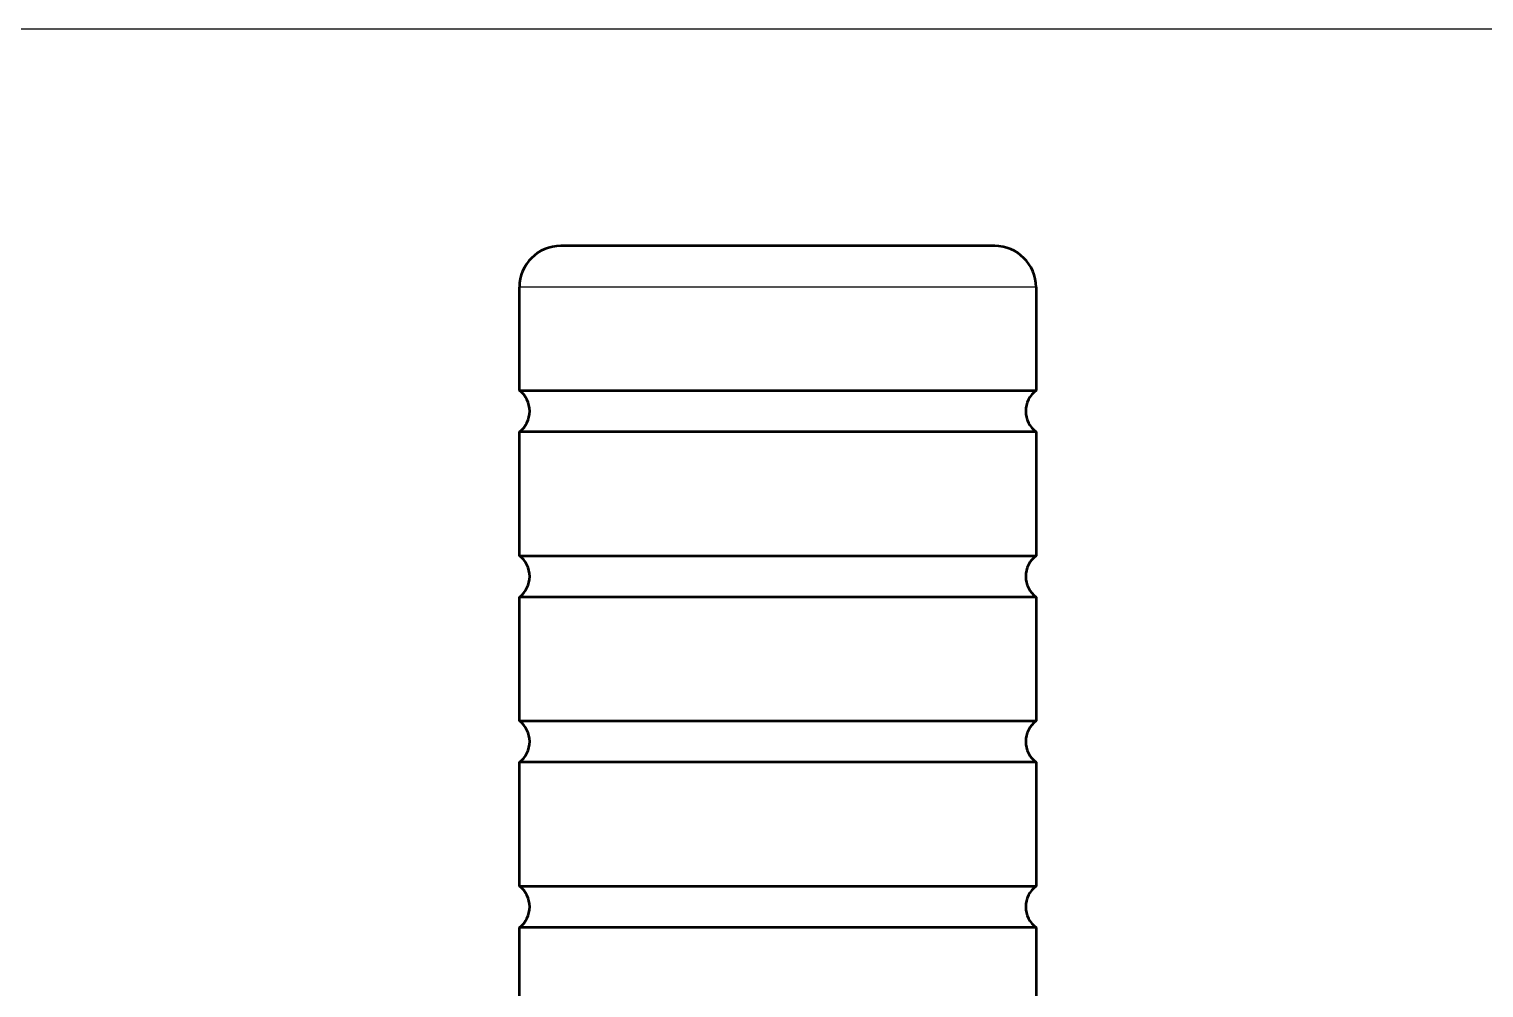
# Model space of a CAD drawing. Header units: millimetres. Extents: x 7017 to 8664, y 4331 to 5546.
# Drawn here: x 7771.1 to 7841.5, y 4684.3 to 4730.7 of the extents above; entities that cross this region are included whole.
import ezdxf

# ---------------------------------------------------------------- set-up
doc = ezdxf.new("R2010")
doc.units = ezdxf.units.MM
doc.linetypes.add('DASHED2', pattern=[0])
for name, color, linetype in [('LP', 8, 'Continuous'), ('msm_DashLine', 8, 'DASHED2'), ('UP', 12, 'Continuous')]:
    doc.layers.add(name, color=color, linetype=linetype)
doc.layers.add('msm_OutLine', color=7, linetype='Continuous', lineweight=50)
doc.layers.add('msm_ThinLine', color=7, linetype='Continuous', lineweight=15)

# ---------------------------------------------------------------- blocks, each defined once
blk = doc.blocks.new('A$C341205500')
at = {"layer": 'msm_DashLine'}
for p, q in [((28.49997656628329, 94.00001023713685), (3.499976566283294, 94.00001023713685)), ((28.49997656628329, 89.00001023713685), (3.499976566283294, 89.00001023713685)), ((3.499976566283294, 87.00001023713685), (28.49997656628329, 87.00001023713685)), ((28.49997656628329, 81.00001023713685), (3.499976566283294, 81.00001023713685)), ((3.499976566283294, 79.00001023713685), (28.49997656628329, 79.00001023713685)), ((28.49997656628329, 73.00001023713685), (3.499976566283294, 73.00001023713685)), ((3.499976566283294, 71.00001023713685), (28.49997656628329, 71.00001023713685)), ((28.49997656628329, 65.00001023713685), (3.499976566283294, 65.00001023713685)), ((3.499976566283294, 63.00001023713685), (28.49997656628329, 63.00001023713685)), ((28.49997656628329, 57.00001023713685), (3.499976566283294, 57.00001023713685)), ((3.499976566283294, 55.00001023713685), (28.49997656628329, 55.00001023713685)), ((28.49997656628329, 49.00001023713685), (3.499976566283294, 49.00001023713685)), ((3.499976566283294, 47.00001023713685), (28.49997656628329, 47.00001023713685)), ((15.99997691236058, 23.96300135219008), (12.59997649475918, 22.00001019584124)), ((19.39997663781105, 22.00001019584124), (15.99997622020601, 23.96300135219008)), ((12.59997656628548, 22.00001023713685), (19.39997656628475, 22.00001023713685)), ((12.59997656628548, 22.00001023713685), (12.59997656628548, 20.50001023713685)), ((19.39997656628475, 22.00001023713685), (12.59997656628548, 22.00001023713685)), ((19.39997656628475, 20.50001023713685), (19.39997656628475, 22.00001023713685)), ((12.59997651000231, 20.50001019023512), (11.99997656628329, 20.00001023713685)), ((12.59997656628548, 20.50001023713685), (19.39997656628475, 20.50001023713685)), ((19.39997656628475, 20.50001023713685), (12.59997656628548, 20.50001023713685)), ((19.99997656628329, 20.00001023713685), (19.39997662256792, 20.50001019023512)), ((11.99997656628329, 20.00001023713685), (19.99997656628329, 20.00001023713685)), ((11.99997656628329, 20.00001023713685), (11.99997656628329, 1.02371368484e-05)), ((19.99997656628329, 20.00001023713685), (11.99997656628329, 20.00001023713685)), ((19.99997656628329, 1.02371368484e-05), (19.99997656628329, 20.00001023713685))]:
    blk.add_line(p, q, dxfattribs=at)
at = {"layer": 'msm_OutLine', "color": 100}
for p, q in [((26.49997656628329, 96.00001023713685), (5.499976566283294, 96.00001023713685)), ((3.499976566283294, 89.00001023713685), (3.499976566283294, 94.00001023713685)), ((28.49997656628329, 94.00001023713685), (28.49997656628329, 89.00001023713685)), ((3.499976566283294, 89.00001023713685), (28.49997656628329, 89.00001023713685)), ((28.49997656628329, 87.00001023713685), (3.499976566283294, 87.00001023713685)), ((3.499976566283294, 81.00001023713685), (3.499976566283294, 87.00001023713685)), ((28.49997656628329, 87.00001023713685), (28.49997656628329, 81.00001023713685)), ((3.499976566283294, 81.00001023713685), (28.49997656628329, 81.00001023713685)), ((28.49997656628329, 79.00001023713685), (3.499976566283294, 79.00001023713685)), ((3.499976566283294, 73.00001023713685), (3.499976566283294, 79.00001023713685)), ((28.49997656628329, 79.00001023713685), (28.49997656628329, 73.00001023713685)), ((3.499976566283294, 73.00001023713685), (28.49997656628329, 73.00001023713685)), ((28.49997656628329, 71.00001023713685), (3.499976566283294, 71.00001023713685)), ((3.499976566283294, 65.00001023713685), (3.499976566283294, 71.00001023713685)), ((28.49997656628329, 71.00001023713685), (28.49997656628329, 65.00001023713685)), ((3.499976566283294, 65.00001023713685), (28.49997656628329, 65.00001023713685)), ((28.49997656628329, 63.00001023713685), (3.499976566283294, 63.00001023713685)), ((3.499976566283294, 57.00001023713685), (3.499976566283294, 63.00001023713685)), ((28.49997656628329, 63.00001023713685), (28.49997656628329, 57.00001023713685)), ((3.499976566283294, 57.00001023713685), (28.49997656628329, 57.00001023713685)), ((28.49997656628329, 55.00001023713685), (3.499976566283294, 55.00001023713685)), ((3.499976566283294, 49.00001023713685), (3.499976566283294, 55.00001023713685)), ((28.49997656628329, 55.00001023713685), (28.49997656628329, 49.00001023713685)), ((3.499976566283294, 49.00001023713685), (28.49997656628329, 49.00001023713685)), ((28.49997656628329, 47.00001023713685), (3.499976566283294, 47.00001023713685)), ((3.499976566283294, 21.00001023713685), (3.499976566283294, 47.00001023713685)), ((28.49997656628329, 47.00001023713685), (28.49997656628329, 21.00001023713685)), ((15.15462746070261, 39.328936281815), (15.15462746070261, 39.54061897054453)), ((15.3663101491984, 39.50668705322914), (15.3663101491984, 39.36897926915663)), ((16.22466421583522, 39.78627542436789), (15.80527384412198, 39.78627542436789)), ((15.83005299694923, 39.99795811286276), (16.20781417129911, 39.99795811286276)), ((16.65469984774245, 39.32935570446352), (16.65469984774245, 39.53158100732162)), ((16.86638253623823, 39.57197936887496), (16.86638253623823, 39.28973578390196)), ((15.79447546572919, 39.11725359284901), (16.32802903156698, 39.11725359284901)), ((16.32802903156698, 38.90557090435414), (15.81319582564174, 38.90557090435414)), ((15.15462746070261, 38.08940037875527), (15.15462746070261, 38.38209742984054)), ((15.3644674489733, 38.38189926938958), (15.3644674489733, 38.09731470441602)), ((15.81616783742356, 38.07545217642837), (15.81616783742356, 38.40376179737723)), ((16.06065771859357, 38.4063418048745), (16.06065771859357, 38.07225777603071)), ((16.62632203427347, 38.02764095494513), (16.62632203427347, 38.45095862596008)), ((16.86638253623823, 38.40300436206053), (16.86638253623823, 38.07372017959096)), ((15.95823766792091, 36.99099089514766), (15.95823766792091, 37.62342559481931)), ((15.95823766792091, 37.62342559481931), (16.16469362359567, 37.62342559481931)), ((16.16469362359567, 37.62342559481931), (16.16469362359567, 36.99099089514766)), ((15.18337449250612, 35.96789392792653), (15.18337449250612, 36.80155785020906)), ((15.18337449250612, 36.80155785020906), (15.37937698206952, 36.80155785020906)), ((15.37937698206952, 36.80155785020906), (15.37937698206952, 36.1325360191604)), ((16.16469362359567, 36.99099089514766), (15.95823766792091, 36.99099089514766)), ((16.11111960978087, 36.87995884603515), (16.42211022655465, 36.87995884603515)), ((16.41165676044693, 36.66304942424995), (16.17122703991481, 36.66304942424995)), ((16.04578544659307, 35.80586520321867), (15.18337449250612, 35.96789392792653)), ((15.37937698206952, 36.1325360191604), (15.83148939133389, 36.04106819069693)), ((16.07191911186601, 35.99925432625696), (16.04578544659307, 35.80586520321867)), ((16.40296057481828, 35.76963835491733), (16.38290972864343, 35.98618749361958)), ((16.86638253623823, 36.49318059996131), (16.86638253623823, 36.15344295138129)), ((15.15462746070261, 34.92428625675348), (15.15462746070261, 35.30344975315074)), ((16.63901964834076, 34.8327464547956), (16.63901964834076, 35.65857027749644)), ((16.63901964834076, 35.65857027749644), (16.83763550443473, 35.65857027749644)), ((16.83763550443473, 35.65857027749644), (16.83763550443473, 34.54788950329385)), ((15.6590072005165, 34.79877268993823), (15.63810026829742, 34.58709000120689)), ((16.54493845334946, 34.64458406481299), (16.06930574533908, 35.15941727073823)), ((16.31757556545563, 35.15941727073641), (16.63901964834076, 34.8327464547956)), ((15.16246756028704, 32.929431612798), (15.16246756028704, 33.82058959868118)), ((15.34801658373908, 33.80490939952233), (15.34801658373908, 33.15156776764434)), ((16.83763550443473, 34.12374011587326), (16.20520080477218, 33.70298810495387)), ((16.21826763741046, 33.9930717895013), (16.83763550443473, 34.40075696779422)), ((16.83763550443473, 34.40075696779422), (16.83763550443473, 34.12374011587326)), ((15.34801658373908, 33.15156776764434), (15.90205028757555, 33.15156776764434)), ((15.90205028757555, 33.15156776764434), (15.90205028757555, 33.72650840369261)), ((16.09282604408872, 33.46517175094777), (16.09282604408872, 33.15156776764434)), ((16.09282604408872, 33.15156776764434), (16.83763550443473, 33.15156776764434)), ((16.83763550443473, 33.15156776764434), (16.83763550443473, 32.929431612798)), ((16.83763550443473, 32.929431612798), (15.16246756028704, 32.929431612798)), ((15.83671612438775, 32.76923224465918), (16.17384040644174, 32.76923224465918)), ((16.21826763741046, 32.54186935676535), (15.86546315619125, 32.54186935676535)), ((15.13372052848354, 31.73172573322699), (15.13372052848354, 32.12373071234379)), ((15.32449628499307, 32.07930348138052), (15.32449628499307, 31.81274009557183)), ((16.6756067797287, 31.80228662946047), (16.6756067797287, 32.13418417845514)), ((16.86638253623823, 32.1132772462488), (16.86638253623823, 31.81012672903944)), ((15.63287353523992, 30.98639359957269), (15.68775423232, 30.78516437694998)), ((16.17122703991117, 31.16723856327371), (15.74524829592701, 31.16723856327371)), ((15.77399532772688, 31.39460145116755), (16.22872110351818, 31.39460145116755)), ((15.9830646499322, 30.30430493587392), (15.9830646499322, 31.01252726484381)), ((15.9830646499322, 31.01252726484381), (16.6050458834834, 31.01252726484381)), ((15.13372052848354, 30.13443611158709), (15.13372052848354, 30.42190642961941)), ((15.32449628499307, 30.38793266476841), (15.32449628499307, 30.19977027477307)), ((16.18168050602253, 30.30430493587392), (15.9830646499322, 30.30430493587392)), ((16.49528448932688, 30.79561784306225), (16.18168050602253, 30.79561784306225)), ((16.18168050602253, 30.79561784306225), (16.18168050602253, 30.30430493587392)), ((16.66776668014427, 30.19454354172558), (16.66776668014427, 30.40099949739579)), ((16.86638253623823, 30.44019999531065), (16.86638253623823, 30.15534304381072)), ((15.87591662230261, 29.69277716844317), (16.14509337463824, 29.69277716844317)), ((15.63287353523992, 29.27794646909024), (15.64855373440514, 29.06626378037254)), ((15.79098221015738, 28.43905581375657), (15.92818395285212, 28.97479595189816)), ((16.17384040644174, 29.46541428054934), (15.84716959049911, 29.46541428054934)), ((16.1620802570651, 28.95258233641653), (16.01311836499735, 28.41422883175164)), ((15.13372052848354, 28.53575037526934), (15.13372052848354, 28.77356672927544)), ((15.33233638457386, 28.78663356191919), (15.33233638457386, 28.52529690917527)), ((16.29928199976348, 28.00001023713685), (16.28028143117626, 28.20901649164898)), ((16.86638253623823, 28.82844742636644), (16.86638253623823, 28.55927067402536)), ((-2.34337167058e-05, 21.00001023713685), (31.99997656628329, 21.00001023713685)), ((-2.34337167058e-05, 16.00001023713685), (-2.34337167058e-05, 21.00001023713685)), ((31.99997656628329, 21.00001023713685), (31.99997656628329, 16.00001023713685)), ((31.99997656628329, 16.00001023713685), (-2.34337167058e-05, 16.00001023713685)), ((3.499976566283294, 1.02371368484e-05), (3.499976566283294, 16.00001023713685)), ((28.49997656628329, 16.00001023713685), (28.49997656628329, 1.02371368484e-05)), ((28.49997656628329, 1.02371368484e-05), (3.499976566283294, 1.02371368484e-05))]:
    blk.add_line(p, q, dxfattribs=at)
for centre, radius, start, end in [((5.499976566283294, 94.00001023713685), 2, 90, 180), ((26.49997656628329, 94.00001023713685), 2, 0, 90), ((2.749976566283294, 88.00001023713685), 1.25, 306.8698976457398, 53.1301023542602), ((29.24997656628329, 88.00001023713685), 1.25, 126.8698976457398, 233.1301023542602), ((2.749976566283294, 80.00001023713685), 1.25, 306.8698976457398, 53.1301023542602), ((29.24997656628329, 80.00001023713685), 1.25, 126.8698976457398, 233.1301023542602), ((2.749976566283294, 72.00001023713685), 1.25, 306.8698976457398, 53.1301023542602), ((29.24997656628329, 72.00001023713685), 1.25, 126.8698976457398, 233.1301023542602), ((2.749976566283294, 64.00001023713685), 1.25, 306.8698976457398, 53.1301023542602), ((29.24997656628329, 64.00001023713685), 1.25, 126.8698976457398, 233.1301023542602), ((2.749976566283294, 56.00001023713685), 1.25, 306.8698976457398, 53.1301023542602), ((29.24997656628329, 56.00001023713685), 1.25, 126.8698976457398, 233.1301023542602), ((2.749976566283294, 48.00001023713685), 1.25, 306.8698976457398, 53.1301023542602), ((29.24997656628329, 48.00001023713685), 1.25, 126.8698976457398, 233.1301023542602)]:
    blk.add_arc(centre, radius, start, end, dxfattribs=at)
for points in [[(15.15462746070261, 39.54061897054453), (15.1729887632755, 39.6024197231236), (15.19925792865979, 39.66240041288802), (15.23314259944891, 39.71850482872742), (15.27286825591, 39.76843916921371), (15.38424349450725, 39.87984255780339), (15.4700124055671, 39.93988385927605), (15.56977736334738, 39.98117125567751), (15.67287375910018, 39.99944173982294), (15.78150918434039, 39.99944173982294), (15.79352552776618, 39.99916497166487), (15.80562325944993, 39.99860231395814), (15.81778394382854, 39.99774645735943), (15.82998857340499, 39.99659231384885)], [(15.80527384412198, 39.78627542436789), (15.79781345721858, 39.78692161913295), (15.79038038046929, 39.7874010641799), (15.78298434942917, 39.7877165655118), (15.77563478848606, 39.78787196746907), (15.70398265941185, 39.78787196746907), (15.63535685437455, 39.77577522104639), (15.56860039319508, 39.74791309083594), (15.51167578050445, 39.70837650368594), (15.4659949227389, 39.662808959014), (15.46588684740345, 39.66270105553485), (15.46577883720238, 39.66259312086186), (15.44045565086708, 39.63726506834792), (15.41693558146289, 39.60848678706861), (15.39624466916212, 39.57648192571469), (15.37929860959412, 39.54225438652611), (15.3663101491984, 39.50668705322914)], [(16.20781417129911, 39.99795811286276), (16.21819216486256, 39.99878816245928), (16.22853213021517, 39.99940432665517), (16.23882253338525, 39.99981013186061), (16.24905222434245, 40.00001023713685), (16.35640472295199, 40.00001023713685), (16.46004420633108, 39.9816931269288), (16.56076809224396, 39.93955768526394), (16.64644608792514, 39.87982177061167), (16.75372818771211, 39.77250803683546), (16.78969888675056, 39.72834851497555), (16.82126232303199, 39.67919772573259), (16.84689953226189, 39.62658693761659), (16.86638253623823, 39.57197936887496)], [(16.65469984774245, 39.53158100732162), (16.64153524812718, 39.56112458525695), (16.62562907511528, 39.58940049727971), (16.60722196430652, 39.61587887787027), (16.58690641506109, 39.63997667446893), (16.51924398694973, 39.70763910258302), (16.46135702600805, 39.74815174902687), (16.39489992725066, 39.77561038711883), (16.31708804158188, 39.78965931994207), (16.24549619491154, 39.78819273627778), (16.23857404035152, 39.78791933752746), (16.23161853139391, 39.78750421089444), (16.22463744943161, 39.78694498004643)], [(15.81319582564174, 38.90557090435414), (15.80176757418667, 38.90455425073014), (15.79038105151994, 38.9038000714736), (15.77905199823726, 38.90330392490523), (15.7677956576772, 38.90305964285562), (15.66037665178737, 38.90305964285562), (15.55774268686946, 38.9211981303024), (15.45796010084086, 38.96299667991298), (15.37314615587093, 39.02208042359871), (15.26661957603937, 39.12863576576365), (15.23075286883613, 39.17273140948419), (15.19933067391321, 39.22183345035228), (15.1738819791135, 39.27439964791756), (15.15462746070261, 39.328936281815)], [(15.15462746070261, 38.38209742984054), (15.16261534070145, 38.43224202474903), (15.17865190580414, 38.48252749690528), (15.2030883423904, 38.52974353724039), (15.23417823078125, 38.57115084868929), (15.3119124367513, 38.64892198320194), (15.36628411680431, 38.68698646119719), (15.4295275878867, 38.71311036475436), (15.49486854959105, 38.72473610344787), (15.61741142323081, 38.72473610344787), (15.68275257662754, 38.71320513922183), (15.74597162893042, 38.68702766697879), (15.80035089566445, 38.64897399321126), (15.86498828711774, 38.58433526016688), (15.88501958153211, 38.56035614991106), (15.90302505861109, 38.53391146768718), (15.91835943715705, 38.50566132239419), (15.93079731937905, 38.47617862483185)], [(15.3663101491984, 39.36897926915663), (15.37929819960846, 39.33959061642508), (15.39503726801559, 39.31145829163052), (15.4132893984206, 39.28511566975703), (15.4334585531542, 39.26115529980416), (15.50031265200232, 39.19428749005237), (15.55736971061924, 39.15434896653369), (15.62290099130405, 39.12727608651585), (15.70037715673243, 39.11328464816597), (15.7716450705484, 39.11490624554517), (15.77923246040882, 39.11523917105751), (15.7868583643758, 39.11574525183642), (15.79451220084957, 39.11642746916823)], [(15.93079731937905, 38.47617862483185), (15.94568987570892, 38.51570464528049), (15.96488065872472, 38.55369198154403), (15.98810285353829, 38.58924185290198), (16.01438501010853, 38.62125139088766), (16.09457888518591, 38.70144526596778), (16.15991556841982, 38.74716767723385), (16.23587591934483, 38.77862257931429), (16.31438825541773, 38.79247868121274), (16.46161567165109, 38.79247868121274), (16.54014017987356, 38.77860523187883), (16.61607593338704, 38.74714324675188), (16.68139119603802, 38.70143305952661), (16.77175984706992, 38.6110644084938), (16.80665470103122, 38.56554333036547), (16.83477947259234, 38.5140756610399), (16.85483518698675, 38.45875914746921), (16.86638253623823, 38.40300436206053)], [(16.32802903156698, 39.11725359284901), (16.38193218224478, 39.11725359284901), (16.43941880026614, 39.12740963495344), (16.49425891201099, 39.15028564739168), (16.54283326784207, 39.1839187198002), (16.59871912432209, 39.23982038907434), (16.61549370459761, 39.25972764706512), (16.63069219024328, 39.28159864312238), (16.64382999498412, 39.30495304165743), (16.65469984774245, 39.32935570446352)], [(16.86638253623823, 39.28973578390196), (16.84931379990667, 39.24010064935919), (16.82645970924932, 39.19224354886501), (16.79830210667205, 39.14787344541037), (16.76561679708175, 39.10736146207728), (16.67000612417542, 39.01171536659876), (16.59388955478789, 38.95842807940971), (16.50500603224282, 38.9216727483672), (16.41386173038336, 38.90557090435414), (16.32802903156698, 38.90557090435414)], [(15.93079731937905, 38.00577264987442), (15.91834310684862, 37.97571577076906), (15.90288413461167, 37.9469042628034), (15.88464522460345, 37.9199348285656), (15.86429965884599, 37.89551009626121), (15.79928486967401, 37.83049391811255), (15.74487961665363, 37.79242206619074), (15.68163038357307, 37.76623212884988), (15.61625810241458, 37.75469569537017), (15.49365678936374, 37.75469569537017), (15.42825625573823, 37.76625293767211), (15.36501096008578, 37.79246342153692), (15.31061332134777, 37.83054611686202), (15.23395339406852, 37.90724261868854), (15.2037490623261, 37.94711417882081), (15.17985272110309, 37.99228319046324), (15.16336922487608, 38.04085356108317), (15.15462746070261, 38.08940037875527)], [(15.81616783742356, 38.40376179737723), (15.8114607072057, 38.41002538316297), (15.80656206317508, 38.41607634143111), (15.80149386815538, 38.42189849433817), (15.79628137340478, 38.4274791310354), (15.76183231299001, 38.46193043842868), (15.72529029253565, 38.48750325149467), (15.68210431044281, 38.50519112848724), (15.63889540935998, 38.51284727759958), (15.5565495564515, 38.51284727759958), (15.5126258978853, 38.50508791212087), (15.4695775136388, 38.48706535657129), (15.4336058445806, 38.46190916243631), (15.39559828818165, 38.42388861410564), (15.38703600905865, 38.4142997177978), (15.3789230498769, 38.40405188415752), (15.37137386968971, 38.39322128293043), (15.3644674489733, 38.38189926938958)], [(15.3644674489733, 38.09731470441602), (15.37137386968971, 38.08599269087426), (15.3789230498769, 38.07516208964807), (15.38703600905865, 38.06491425600689), (15.39559828818165, 38.05532535969905), (15.4336058445806, 38.01730481136838), (15.4701447641346, 37.99172757749966), (15.51308848576082, 37.97379773910234), (15.5565495564515, 37.96636669620511), (15.63889540935998, 37.96636669620511), (15.6828075522244, 37.97411757992177), (15.72584626488606, 37.99178953386581), (15.76183231299001, 38.01728353537601), (15.79628137340478, 38.0517348427702), (15.80149386815538, 38.05731547946652), (15.80656206317508, 38.06313763237449), (15.8114607072057, 38.06918859064172), (15.81616783742356, 38.07545217642837)], [(16.86638253623823, 38.07372017959005), (16.85468231179402, 38.01847341527628), (16.83477559546373, 37.96388811964425), (16.8066411649379, 37.91279629353994), (16.77203413543612, 37.86772422421745), (16.68204464608789, 37.7776961142481), (16.61676648061621, 37.73199611380551), (16.54086860419193, 37.70054029433322), (16.46238053884736, 37.68666906478666), (16.31524219841594, 37.68666906478666), (16.23678967876185, 37.70051411181157), (16.16088685193608, 37.73194407994743), (16.09559910469397, 37.77763043694722), (16.01503042508557, 37.85819520324731), (15.98839104998478, 37.89073404933788), (15.96493738374556, 37.92690991218387), (15.94564000216633, 37.96557262869828), (15.93079731937905, 38.00577264987442)], [(16.62632203427347, 38.45095862596008), (16.62130999403962, 38.45730237804491), (16.61614306710908, 38.46345615000882), (16.61083767923992, 38.46940925893523), (16.60541195183032, 38.47515327454676), (16.56350602913881, 38.51707242258544), (16.5178520165864, 38.54903043346894), (16.46478027640842, 38.57101462956962), (16.40988794187069, 38.58072084028936), (16.3069931951286, 38.58072084028936), (16.25212488062243, 38.57103624035972), (16.19905599892081, 38.54905243120902), (16.1533845793565, 38.51710202071808), (16.1042117172401, 38.46792878139604), (16.09196786619941, 38.45399054870086), (16.08049863075939, 38.43897081868454), (16.07001829852743, 38.42302786784876), (16.06065771859357, 38.4063418048745)], [(16.06065771859357, 38.07225777603071), (16.07001829852743, 38.05557171305645), (16.08049863075939, 38.03962876222067), (16.09196786619941, 38.02460903220435), (16.1042117172401, 38.01067079950917), (16.1533845793565, 37.96149756018622), (16.19904290589693, 37.9295456994405), (16.25212488062243, 37.90756334054549), (16.3069931951286, 37.89787874061585), (16.40988794187069, 37.89787874061585), (16.46477227587457, 37.90757514013876), (16.5178520165864, 37.92956914743627), (16.56350602913881, 37.96152715831977), (16.60541195183032, 38.00344630635846), (16.61083767923992, 38.00919032196998), (16.61614306710908, 38.01514343089639), (16.62130999403962, 38.0212972028603), (16.62632203427347, 38.02764095494513)], [(15.83148939133389, 36.04106819069693), (15.78593932508011, 36.09556478582817), (15.74775319358014, 36.1601774961664), (15.72208790617151, 36.23188776633287), (15.71058464983071, 36.30510154738022), (15.71058464983071, 36.45253154462443), (15.72533046098397, 36.53603283852499), (15.75878808649941, 36.61679976169853), (15.80740772097488, 36.68626692391172), (15.90164905634811, 36.78050037174398), (15.94749904047057, 36.81605810228302), (15.99922444178446, 36.84527120451912), (16.05473413057553, 36.86669210728996), (16.11111960978087, 36.87995884603606)], [(16.17122703991117, 36.66304942424995), (16.13116587701006, 36.65422615319858), (16.09166053279114, 36.63953069496893), (16.05468684421066, 36.61897467223662), (16.02203496987204, 36.59381063145156), (15.97530986424681, 36.5470871423031), (15.95733338957507, 36.52550620586862), (15.94120758639474, 36.50168410026981), (15.91390567668714, 36.45075893723515), (15.89727846782989, 36.39547088302606), (15.89148171508714, 36.36699259982197), (15.88921084107278, 36.3392307989925), (15.88921084107278, 36.25802433069384), (15.89940726476561, 36.20027884676347), (15.92254366746783, 36.14442275630608), (15.95616584166055, 36.09638066284788), (16.00778510133023, 36.04476140318002), (16.02230863030127, 36.03198857592361), (16.03795007818917, 36.02001407731404), (16.05454828967049, 36.00905755143776), (16.07191911186601, 35.99925432625696)], [(16.38290972864343, 35.98618749361958), (16.43156664554044, 35.98859063437067), (16.48235972540351, 35.9998308538643), (16.53084146205583, 36.02150215796883), (16.57281287763908, 36.05154347916414), (16.64292136744189, 36.12167477952244), (16.67474046925417, 36.16714413067712), (16.69664299887518, 36.22001577212359), (16.70629767609717, 36.27468370040515), (16.70629767609717, 36.37719948624908), (16.69664299887518, 36.43186741453064), (16.67474046925417, 36.48473905597712), (16.64292136744189, 36.53020840713179), (16.57678626095367, 36.59636503139154), (16.54057187179205, 36.62328385929595), (16.49942279332026, 36.64386759986064), (16.45517845856375, 36.65717170220705), (16.41165676044693, 36.66304942424995)], [(16.42211022655465, 36.87995884603515), (16.4906550365049, 36.87094178640746), (16.5600111591375, 36.85051071783255), (16.62468711834299, 36.81819954987623), (16.68240120671544, 36.77548027069315), (16.76667368881681, 36.69117466814805), (16.80087405288577, 36.64779797545452), (16.82963775416283, 36.59900169292541), (16.85161090527254, 36.54677459613868), (16.86638253623823, 36.49318059996131)], [(16.86638253623823, 36.15344295138129), (16.86283891805942, 36.13508613839258), (16.85836396829836, 36.11677231068279), (16.85295307143315, 36.09861958712281), (16.84654161037906, 36.08048908187538), (16.83922937625175, 36.06272843414899), (16.83912766301364, 36.06248187659276), (16.82465697722364, 36.02747419972548), (16.80668853671159, 35.9939195766583), (16.78565378640997, 35.96271591129607), (16.76203258279202, 35.93422212295991), (16.73686126861139, 35.90894068006219), (16.73668631290639, 35.90876518867299), (16.73651128308484, 35.90858985241266), (16.71130559973608, 35.88337302573018), (16.68310880082572, 35.85984437055231), (16.65199217633926, 35.83872835100647), (16.61848751848811, 35.82064193495989), (16.58351328290883, 35.80605258099695), (16.58323891859618, 35.80593838367076), (16.5482733194367, 35.79141699125557), (16.51185753519894, 35.7803903382619), (16.47495809090469, 35.7731918198142), (16.43838801564925, 35.76975517751453), (16.40296057481828, 35.76963835491733)], [(15.15462746070261, 35.30344975315074), (15.16864015907413, 35.35129293182399), (15.18882321129058, 35.39775964161436), (15.21495890389997, 35.44119051736925), (15.24566059424978, 35.47988551825802), (15.30517416990551, 35.53942324967284), (15.33475280143466, 35.56406989574589), (15.36740984775315, 35.58615871857), (15.43721279174133, 35.62361688133387), (15.51299934388226, 35.64650022391379), (15.55204413349566, 35.6540466562019), (15.59010792425397, 35.65748652144248), (15.67874824816681, 35.65748652144248), (15.73265888203605, 35.65074961851951), (15.78632586468666, 35.63604503062197), (15.83738064768477, 35.61369680806911), (15.8837567218834, 35.58539601472512)], [(15.77660869425745, 35.4103004573808), (15.74945756123634, 35.42383352454635), (15.72059455840281, 35.43424383821184), (15.69070713766632, 35.44108803454674), (15.66098890684952, 35.44424987190632), (15.58366360506989, 35.44424987190632), (15.53169452732254, 35.43506871652335), (15.48143366013028, 35.41424302902396), (15.43820394313661, 35.38398213234359), (15.36933672208033, 35.31509290974736), (15.33909636970202, 35.27187957070055), (15.31828081415733, 35.22163142239606), (15.30910537701857, 35.16967646667672), (15.30910537701857, 35.0722487149842), (15.31828081415733, 35.02029375926486), (15.33909636970202, 34.97004561096037), (15.36933672208033, 34.92683227191355), (15.41798320537782, 34.87817024715059), (15.43370690169104, 34.86465574753674), (15.45082909104167, 34.85220714022671), (15.46907902919338, 34.84114362745368), (15.48817662148213, 34.83162472450658)], [(16.06930574533908, 35.15941727073823), (16.05526474897488, 35.17655189515699), (16.04087790528138, 35.19323099434314), (16.02617882909544, 35.2094346135882), (16.01120367118347, 35.22514684459202), (15.95788777437338, 35.27844597561216), (15.91663919142957, 35.31502991139496), (15.87240994016975, 35.34953328549364), (15.82558350583349, 35.38141114208702), (15.77660869425745, 35.4103004573808)], [(15.8837567218834, 35.58539601472603), (15.93694773291645, 35.54685576772226), (15.98822280204695, 35.50644580537846), (16.03740882113198, 35.46438108702932), (16.08435373201792, 35.42092753607449), (16.1688294962878, 35.33655367325173), (16.20782336530101, 35.29486257178542), (16.2457344133436, 35.25137185110361), (16.28237190348591, 35.20618404884408), (16.31757556545563, 35.15941727073641)], [(15.63810026829742, 34.58709000120689), (15.55985608587071, 34.58834231288893), (15.47701169118227, 34.60418491369819), (15.39813597037937, 34.63791574838706), (15.32855719460713, 34.68654034955944), (15.24381445632753, 34.77131629008545), (15.21598103463111, 34.80509624127535), (15.19127707432199, 34.84255071200459), (15.17073985690513, 34.8825940495235), (15.15462746070261, 34.92428625675348)], [(15.48817662148213, 34.83162472450658), (15.51532241098539, 34.81809432068167), (15.54418084175632, 34.80768472098953), (15.57406631356571, 34.80083906675009), (15.6037877298877, 34.7976753097546), (15.63765144483477, 34.7976753097546), (15.64294817520567, 34.79778223801804), (15.64827719043024, 34.79799918253502), (15.65363232389063, 34.79832869749225), (15.6590072005165, 34.79877268993823)], [(16.83763550443473, 34.54788950329385), (16.777529558276, 34.54996149381623), (16.71509959809555, 34.56035517491091), (16.65396105422769, 34.58031035870317), (16.59624226725282, 34.60920733261446), (16.54493845334946, 34.64458406481299)], [(15.16246756028704, 33.82058959868118), (15.16249919743132, 33.82217793641939), (15.16253779327235, 33.82376841078712), (15.1625833858343, 33.82536094203806), (15.16263601152241, 33.82695544916896), (15.16269570505756, 33.82855185010794)], [(15.16269570505756, 33.82855185010794), (15.16516911336294, 33.89469890314558), (15.17977707948739, 33.96409737476279), (15.20894719532953, 34.03051706157385), (15.2498113890324, 34.08791775280861), (15.34461257050134, 34.18271893427755), (15.40560828911475, 34.2254059376628), (15.47652194405237, 34.25478615559678), (15.5498511175465, 34.26774089873925), (15.68733759701718, 34.26774089873925), (15.76065633978942, 34.25480102292477), (15.83159107882602, 34.22542687347959), (15.89260515444403, 34.18272939264807), (15.98983119714103, 34.08550334995107), (16.03252483594406, 34.0244994431323), (16.06190364273789, 33.95357302017146), (16.07548937444881, 33.87663278112814), (16.07481963529426, 33.8047150117518), (16.07475629144392, 33.80130463096339), (16.07466068752547, 33.79788466692116), (16.07453247839294, 33.79445593341006)], [(15.90205028757555, 33.72650840369261), (15.90290470821492, 33.73343503771139), (15.90353747180779, 33.74034204292093), (15.90395216071192, 33.74721111090093), (15.90415516970825, 33.75402424517415), (15.90415516970825, 33.80292820319846), (15.89621398186864, 33.84790107149456), (15.87819472216142, 33.89140234674505), (15.85200941892253, 33.92881704958745), (15.79237935047422, 33.98844711803395), (15.75495875537308, 34.01463374264949), (15.71145453477584, 34.03264955624672), (15.6664861046338, 34.04058680200978), (15.58216708229156, 34.04058680200978), (15.53719479040228, 34.03264405002938), (15.4936983832813, 34.0146259913472), (15.45628458551801, 33.98844324874699), (15.40278884335203, 33.93494750658192), (15.38139269941166, 33.90646547421238), (15.36471576784243, 33.87415282038546), (15.3535271320834, 33.83940252690809), (15.34801658373908, 33.80490939952233)], [(16.07453247839294, 33.79445593341097), (16.09038339017934, 33.83331095192716), (16.11017589240146, 33.87056927024423), (16.13335963382997, 33.90482786884331), (16.1598434328007, 33.93699687465141), (16.19357709769611, 33.97073138998076), (16.1995251116241, 33.97645032346554), (16.2056255178868, 33.98208601447277), (16.21187456774351, 33.98762938276013), (16.21826763741046, 33.9930717895013)], [(16.20520080477218, 33.70298810495387), (16.20107212000948, 33.69950245240943), (16.19704026188992, 33.69594774111829), (16.19310856988523, 33.69233007382627), (16.18927974067992, 33.68865589167581), (16.15240567056026, 33.65178005963935), (16.12321778847763, 33.61032232883917), (16.10359464375142, 33.56120812779227), (16.09344819577382, 33.5122673099977), (16.09282604408872, 33.46517175094777)], [(15.13372052848354, 32.12373071234379), (15.15079085265097, 32.21783851786222), (15.18250656239252, 32.3115885780644), (15.2288791516803, 32.39898223491491), (15.28781170007278, 32.47673798660162), (15.42620639636152, 32.61513268289036), (15.51648711593953, 32.68104974276685), (15.62080872241131, 32.7305709773018), (15.72981433611858, 32.75913000268793), (15.83671612438775, 32.76923224465918)], [(15.86546315619125, 32.54186935676535), (15.78232880223004, 32.53835237091607), (15.69528726529825, 32.51964770626273), (15.61247971681223, 32.4831550788831), (15.54010191725683, 32.43149882763373), (15.45138502392001, 32.34278193429691), (15.42253990585596, 32.30815360949964), (15.39669163692088, 32.26991143845135), (15.37463897941052, 32.22883021293728), (15.35690666515802, 32.18595638380339), (15.35680591125129, 32.18571238211553), (15.34822340461687, 32.16489385485875), (15.34065759059376, 32.14365747508054), (15.33421231510511, 32.12235552231959), (15.32882617573705, 32.10086129567389), (15.32449628499307, 32.07930348138052)], [(16.17384040644174, 32.76923224465918), (16.27862765963437, 32.76116033819198), (16.38679260398931, 32.73454003145434), (16.48832004966243, 32.68749432001368), (16.57860801672359, 32.62219660886876), (16.71801851797136, 32.48276839412301), (16.77815869301048, 32.40173168931233), (16.82452277934499, 32.30904029934027), (16.8535488166126, 32.21058598464151), (16.86638253623823, 32.1132772462488)], [(16.6756067797287, 32.13418417845514), (16.65322341097635, 32.1853585851959), (16.62599513872192, 32.234354757642), (16.594326754348, 32.2802243640208), (16.55928939122532, 32.32192506629417), (16.47369236988379, 32.40752208763388), (16.41764388859156, 32.45228623766343), (16.35483382876919, 32.49063711537656), (16.28761086034865, 32.52059789577652), (16.21826763741046, 32.54186935676535)], [(15.74524829592701, 31.16723856327371), (15.65277440193313, 31.18374783538911), (15.5605789187357, 31.21470924689493), (15.47487987028944, 31.26009697065001), (15.39816233284728, 31.31804927194844), (15.27951534444583, 31.43671208866635), (15.22884687268743, 31.50131402609986), (15.18652756806478, 31.57411292715096), (15.15464275852355, 31.65199498336733), (15.13372052848354, 31.73172573322699)], [(15.32449628499307, 31.81274009557183), (15.34564022037739, 31.75701675695564), (15.3728079055727, 31.70347840743125), (15.40580641513588, 31.65294457234813), (15.44271173694506, 31.60824908744871), (15.52876168275179, 31.52219914164198), (15.58255035750699, 31.47937680575615), (15.64289152229685, 31.44286560394812), (15.70746403179874, 31.4144845265937), (15.77399532772688, 31.39460145116755)], [(16.86638253623823, 31.81012672903944), (16.85046384832822, 31.71593842766652), (16.81962468793063, 31.62176620626087), (16.77377691097354, 31.53406240238655), (16.71483964522486, 31.4558410260388), (16.57726664537768, 31.31826802619344), (16.48792922656503, 31.2531812576708), (16.3846094692999, 31.20448676577962), (16.27679358378737, 31.1766952334674), (16.17122703991117, 31.16723856327371)], [(16.22872110351818, 31.39460145116755), (16.29533553166038, 31.41625631630086), (16.35971979177339, 31.44598270477854), (16.41913079955702, 31.48309228128346), (16.47376317184899, 31.52670671951091), (16.55822667629036, 31.61117038768043), (16.59376229312693, 31.65358036084035), (16.6257969515791, 31.70028926380019), (16.65321174485507, 31.75018835269748), (16.6756067797287, 31.80228662946047)], [(15.13372052848354, 30.42190642961941), (15.13732874424386, 30.5080941862816), (15.15668712149636, 30.59834746139768), (15.1949024760288, 30.68466773431101), (15.24804318489987, 30.75925407950399), (15.35824274413244, 30.86948599749849), (15.41838118555461, 30.91479150713258), (15.48707520484459, 30.9504375758479), (15.55991175548843, 30.97427923219038), (15.63287353523992, 30.98639359957269)], [(16.6050458834834, 31.01252726484381), (16.68362212465581, 30.91615526844635), (16.75248062599348, 30.80711374064413), (16.80657463513853, 30.68901081767308), (16.84470774917645, 30.56448024110887), (16.86638253623823, 30.44019999531065)], [(15.68775423232, 30.78516437694998), (15.63410069776728, 30.7776919683829), (15.57994801898894, 30.76137324107549), (15.5295279888087, 30.7359872639945), (15.48441943552461, 30.70245140988663), (15.40551702123048, 30.62353195526066), (15.36826233437023, 30.57146224523785), (15.34132536690959, 30.51090521295373), (15.32746188481906, 30.4482910987017), (15.32449628499307, 30.38793266476841)], [(16.66776668014427, 30.40099949739579), (16.65681181639229, 30.48628429514065), (16.63359672326987, 30.57252407448414), (16.59742573737822, 30.65502621130599), (16.54993893969004, 30.73025036060972), (16.49528448932688, 30.79561784306225)], [(15.84716959049911, 29.46541428054934), (15.73905753807048, 29.47244321330982), (15.6269266401614, 29.4988330468268), (15.52135706015906, 29.54691222738984), (15.42775768215142, 29.61427537722466), (15.28454727914141, 29.75750195185083), (15.22324086129447, 29.84018094802832), (15.17604610530179, 29.93477240496668), (15.14660814277522, 30.03522221641197), (15.13372052848354, 30.13443611158709)], [(15.32449628499307, 30.19977027477307), (15.33264216333191, 30.12427370214027), (15.35371514467261, 30.04723780441145), (15.38839656395794, 29.97541053488294), (15.43557021158995, 29.9110532013583), (15.54622267986633, 29.80039028126612), (15.619341870879, 29.74866257713165), (15.70467480891966, 29.71216569891567), (15.7923194094692, 29.69474876911409), (15.87591662230261, 29.69277716844317)], [(16.14509337463824, 29.69277716844317), (16.22406007118479, 29.69580706566921), (16.3068756977118, 29.71331082584857), (16.38618242191296, 29.74824533510582), (16.45463032531916, 29.79694871093216), (16.56183695208529, 29.90416654833371), (16.60821916836358, 29.96812471270732), (16.64248042329564, 30.0423202837228), (16.66179952791208, 30.11932125902331), (16.66776668014427, 30.19454354172558)], [(16.86638253623823, 30.15534304381072), (16.85634349216707, 30.05185270732636), (16.82836502594364, 29.94583460341255), (16.78033482577666, 29.8454294398598), (16.71662262722748, 29.75824795924109), (16.57342018484997, 29.61504551686357), (16.48553246313168, 29.55091301765515), (16.38385668535557, 29.50292097106467), (16.27785098129243, 29.47510699927625), (16.17384040644174, 29.46541428054934)], [(15.13372052848354, 28.77356672927544), (15.13529420318082, 28.84963178355338), (15.15100174222243, 28.93001088283563), (15.18416727018121, 29.00732113439972), (15.23115797575883, 29.07389510873054), (15.33717624432393, 29.17991337729563), (15.40268526065847, 29.2264086534924), (15.4792713116185, 29.25932701141755), (15.55765419916861, 29.27560623070985), (15.63287353523992, 29.27794646909024)], [(15.64855373440514, 29.06626378037254), (15.6001039607072, 29.0623516868427), (15.55016057222747, 29.04989591153571), (15.50320174183798, 29.02800472715262), (15.4616177653952, 28.99787368944271), (15.40936558794419, 28.94560717955846), (15.39177501955419, 28.92448511699149), (15.37601089308737, 28.90115876122854), (15.36252039835381, 28.8760218849693), (15.35168054740643, 28.84978492324808), (15.35158530420449, 28.84955381349846), (15.3464996960538, 28.83718228946145), (15.3420025820451, 28.82457015944965), (15.33817756321878, 28.81201385515669), (15.33495575219786, 28.79934472626701), (15.33233638457386, 28.78663356191919)], [(15.92818395285212, 28.97479595189816), (15.94102289969669, 29.02433194343939), (15.96066018555211, 29.07275215332447), (15.98693859454579, 29.11803024276287), (16.0183987773089, 29.15819257349722), (16.10351131004791, 29.24330147404908), (16.16731518158122, 29.28794959626339), (16.24149276901881, 29.31866527414059), (16.31816219965913, 29.3321957311482), (16.46193485848926, 29.3321957311482), (16.53861799868901, 29.31864787433278), (16.61277372304176, 29.28792376799538), (16.67655809476491, 29.24328510490886), (16.77819690887918, 29.14164629079642), (16.82284085686842, 29.07787146923056), (16.85357667825883, 29.00370516397743), (16.86712723146775, 28.92701051378663), (16.86712723146775, 28.84981082272589), (16.86705410438299, 28.84450191254018), (16.86690642144822, 28.83916983204017), (16.86668292084141, 28.83381737386662), (16.86638253623823, 28.82844742636644)], [(16.63117954875997, 28.92252862135592), (16.62544561183677, 28.9503857891832), (16.6155345695006, 28.97795351687637), (16.60141772439965, 29.00376534592215), (16.58398825985569, 29.0265214699557), (16.53887905152806, 29.07164484950135), (16.50629528170248, 29.09445296258855), (16.46841262213638, 29.11014851034724), (16.42924446122197, 29.11706734126528), (16.3558129125413, 29.11706734126528), (16.31665368741596, 29.11015509193203), (16.27876978099448, 29.0944660414807), (16.24618360534805, 29.07166135894022), (16.20523589149525, 29.0307106369828), (16.19130566489184, 29.0135220872362), (16.1791813980999, 28.99434813566131), (16.16938509994725, 28.97384239722396), (16.1620802570651, 28.95258233641653)], [(16.66776668014427, 28.60369790498771), (16.67084825348502, 28.62277456353786), (16.67312961175412, 28.64184038678013), (16.67461968972566, 28.66081018483601), (16.67534461073228, 28.67959772533322), (16.67534461073228, 28.74229585304238), (16.67122687665687, 28.78791664673918), (16.66241392647498, 28.83398344557281), (16.64894913102398, 28.87913432083769), (16.63117954875997, 28.92252862135592)], [(16.01311836499735, 28.41422883175164), (16.00236693877741, 28.36408683502759), (15.98419638851556, 28.31457133063213), (15.95859537685828, 28.2682214483084), (15.92714688463093, 28.22731726024722), (15.84521234111162, 28.14538371787876), (15.78568704154168, 28.10372942470985), (15.71648468517378, 28.07507443911345), (15.6449589803924, 28.06245210708767), (15.51081448420155, 28.06245210708767), (15.43925670274621, 28.07509806536746), (15.37005881536606, 28.10377637900092), (15.31054216156554, 28.1454429836258), (15.21574348735157, 28.24028532873308), (15.17411732119945, 28.29977059984412), (15.14545970963445, 28.36894398241111), (15.13282590110248, 28.44047293320909), (15.13282590110248, 28.51313106535417), (15.1329135571068, 28.51874874396799), (15.13309080948602, 28.52439375891481), (15.13335934090355, 28.5300622881141), (15.13372052848354, 28.53575037526934)], [(15.33233638457386, 28.52529690917436), (15.33218319930529, 28.52260380464395), (15.33206923462785, 28.51991955305311), (15.33199394061376, 28.51724565285804), (15.33195666416941, 28.51458355282011), (15.33195666416941, 28.47648045232472), (15.33863434875457, 28.43866701922252), (15.35378382707131, 28.40209539819534), (15.37579275561438, 28.37064393417404), (15.42591689479741, 28.32050156590867), (15.45738312203684, 28.29847524514571), (15.49396608979077, 28.28331798587988), (15.53179038420058, 28.27663641382333), (15.60270138510532, 28.27663641382333), (15.64051649137764, 28.28331121869451), (15.67710074118077, 28.29846179692595), (15.70856944264597, 28.3204845906339), (15.74861496359517, 28.36053441231343), (15.76249777470002, 28.37778663674635), (15.77447789007783, 28.39707284661563), (15.78402909601937, 28.41771076278928), (15.79098221015738, 28.43905581375657)], [(16.28028143117626, 28.20901649164898), (16.33869523505564, 28.20970196628878), (16.40066729495447, 28.22130946475954), (16.46039080729679, 28.24652313559363), (16.5118401286818, 28.28272853120507), (16.59471880657657, 28.36562640144166), (16.63139896397479, 28.41804020568725), (16.65664641790136, 28.47898550130594), (16.66787373630723, 28.54255739828568), (16.66777452201495, 28.60212883431996), (16.66777278184236, 28.60265155970046), (16.66777016854758, 28.60317458452846), (16.66776668014427, 28.60369790498771)], [(16.86638253623823, 28.55927067402536), (16.86484869880951, 28.47498432948396), (16.84762886080352, 28.38581954773508), (16.81096112813975, 28.2999935114467), (16.75888479389687, 28.22611369847345), (16.63935987795048, 28.10655009229686), (16.56371844671958, 28.0534943149687), (16.47497074703642, 28.01690516542021), (16.38480121847169, 28.0003758372568), (16.29928199976348, 28.00001023713685)]]:
    blk.add_spline(points, degree=3, dxfattribs=at)
at = {"layer": 'msm_ThinLine', "color": 100}
blk.add_line((3.499976566283294, 94.00001023713685), (28.49997656628329, 94.00001023713685), dxfattribs=at)

msp = doc.modelspace()

# ---------------------------------------------------------------- linework, layer by layer
at = {"layer": 'UP'}
msp.add_lwpolyline([(7138.760156231427, 4730.686132670632), (7138.760156231427, 4682.686132670632), (8188.760156231427, 4682.686132670632), (8188.760156231427, 4730.686132670632)], close=True, dxfattribs=at)

# ---------------------------------------------------------------- block references
at = {"layer": 'LP'}
msp.add_blockref('A$C341205500', (7791.354213167207, 4624.186122433495), dxfattribs=at)

doc.saveas('drawing.dxf')
